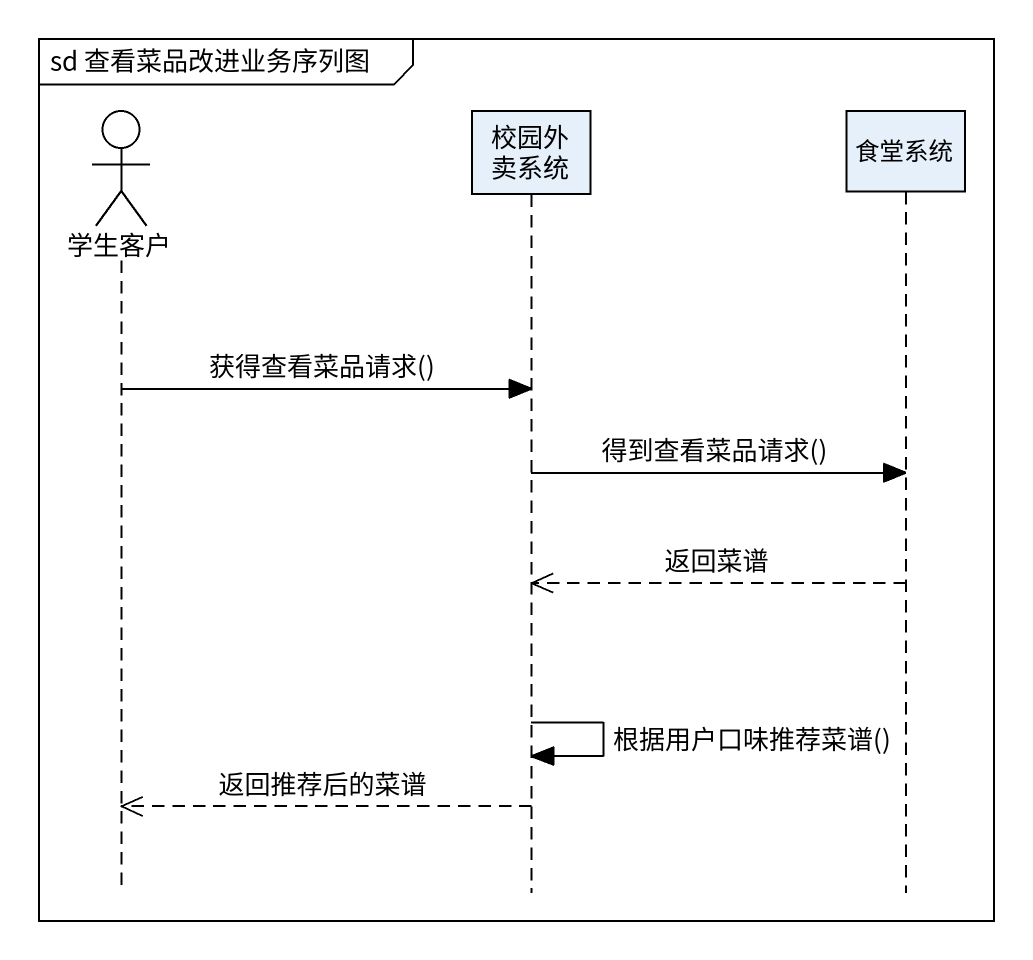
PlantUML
@startuml
mainframe sd 查看菜品改进业务序列图
hide footbox
actor 学生客户
participant 校园外卖系统
participant 食堂系统

学生客户 -> 校园外卖系统 : 获得查看菜品请求()
校园外卖系统 -> 食堂系统 : 得到查看菜品请求()
食堂系统 -->> 校园外卖系统 : 返回菜谱
校园外卖系统 -> 校园外卖系统 : 根据用户口味推荐菜谱()
校园外卖系统 -->> 学生客户 : 返回推荐后的菜谱
@enduml
